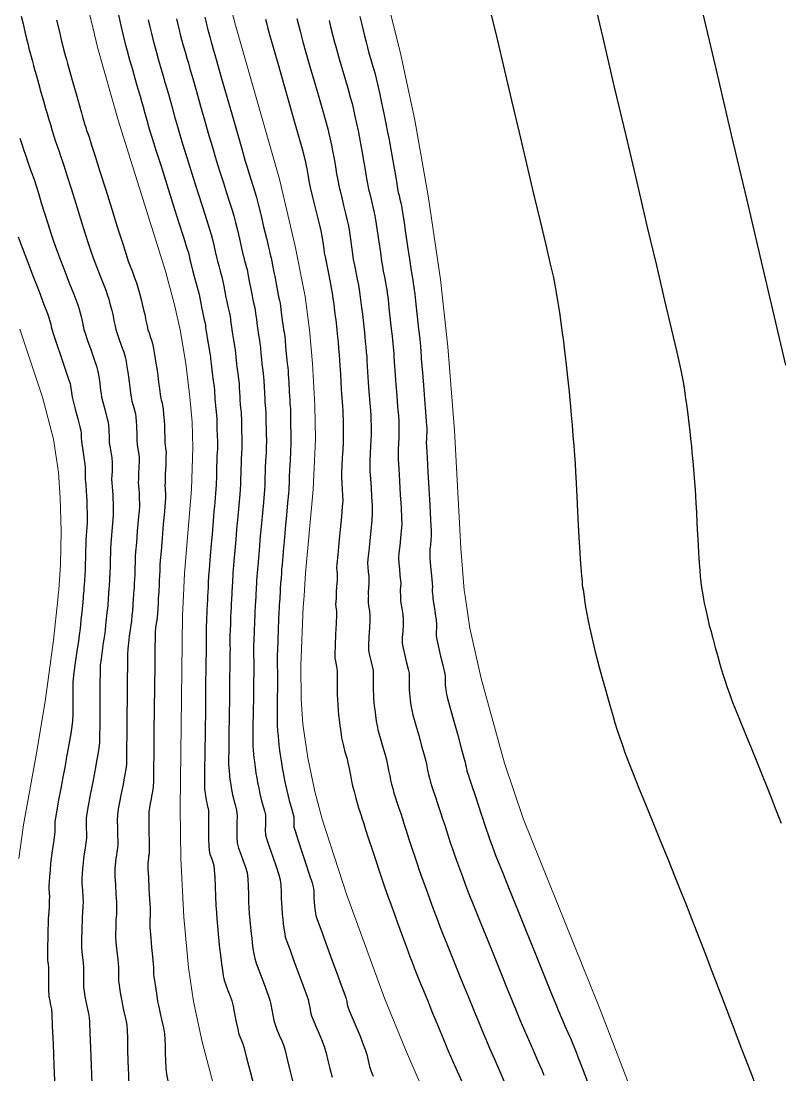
# Model space of a CAD drawing. Extents: x 27 to 849, y 0 to 853.
# Drawn here: x 374.5 to 431, y 499.6 to 578.1 of the extents above; entities that cross this region are included whole.
import ezdxf

# ---------------------------------------------------------------- set-up
doc = ezdxf.new("R2010")
doc.units = 0
doc.header["$LTSCALE"] = 2
doc.layers.add('Curva 1 m', color=5, linetype='Continuous')
doc.layers.add('Curva Mestra', color=1, linetype='Continuous')

msp = doc.modelspace()

# ---------------------------------------------------------------- linework, layer by layer
at = {"extrusion": (-0.049704, 0.050571, 0.997483), "elevation": -45.882}
msp.add_lwpolyline([(-371.684, 250.552), (-374.359, -58.63), (-849.748, -54.517), (-847.073, 254.665)], close=True, dxfattribs=at)
at = {"layer": 'Curva 1 m', "linetype": 'Continuous', "lineweight": -3}
for points, elevation in [([(416.92, 580.502), (417.788, 576.826), (418.656, 573.151), (419.507, 569.547), (420.324, 566.086), (421.09, 562.838), (421.788, 559.874), (422.402, 557.267), (422.915, 555.086), (423.308, 553.404), (423.567, 552.29), (423.673, 551.817), (423.76, 551.324), (423.851, 550.742), (423.941, 550.123), (424.025, 549.517), (424.098, 548.977), (424.153, 548.555), (424.211, 548.084), (424.274, 547.537), (424.337, 546.964), (424.395, 546.417), (424.442, 545.945), (424.48, 545.522), (424.527, 544.983), (424.576, 544.379), (424.625, 543.76), (424.669, 543.178), (424.704, 542.682), (424.733, 542.178), (424.771, 541.473), (424.812, 540.657), (424.854, 539.822), (424.892, 539.059), (424.923, 538.46), (424.942, 538.115), (424.975, 537.681), (425.018, 537.15), (425.057, 536.691), (425.076, 536.477), (425.094, 536.357), (425.113, 536.238), (425.136, 536.07), (425.186, 535.722), (425.246, 535.322), (425.301, 534.995), (425.357, 534.716), (425.443, 534.315), (425.544, 533.86), (425.647, 533.414), (425.735, 533.045), (425.835, 532.661), (425.989, 532.087), (426.172, 531.416), (426.359, 530.74), (426.525, 530.151), (426.645, 529.741), (426.767, 529.35), (426.914, 528.898), (427.072, 528.427), (427.227, 527.977), (427.366, 527.592), (427.498, 527.255), (427.737, 526.661), (428.059, 525.868), (428.439, 524.936), (428.853, 523.922), (429.275, 522.885), (429.681, 521.885), (430.047, 520.979), (430.346, 520.226), (430.653, 519.439), (431.084, 518.321)], 67), ([(424.921, 580.017), (426.164, 574.746), (427.373, 569.618), (428.525, 564.73), (429.598, 560.175), (430.57, 556.049), (431.418, 552.448)], 68), ([(374.463, 578.45), (374.599, 577.869), (374.737, 577.283), (374.859, 576.768), (374.949, 576.401), (375.042, 576.039), (375.153, 575.619), (375.271, 575.181), (375.385, 574.762), (375.484, 574.401), (375.591, 574.015), (375.748, 573.451), (375.931, 572.796), (376.116, 572.142), (376.276, 571.576), (376.387, 571.19), (376.498, 570.815), (376.632, 570.371), (376.771, 569.913), (376.898, 569.501), (376.997, 569.19), (377.116, 568.843), (377.258, 568.441), (377.401, 568.04), (377.521, 567.693), (377.638, 567.324), (377.867, 566.592), (378.173, 565.61), (378.522, 564.494), (378.878, 563.355), (379.207, 562.308), (379.476, 561.466), (379.648, 560.943), (379.835, 560.43), (380.072, 559.808), (380.327, 559.152), (380.567, 558.535), (380.76, 558.032), (380.874, 557.717), (380.981, 557.358), (381.097, 556.931), (381.203, 556.522), (381.279, 556.217), (381.336, 555.957), (381.397, 555.653), (381.459, 555.35), (381.521, 555.092), (381.614, 554.806), (381.767, 554.364), (381.943, 553.864), (382.101, 553.4), (382.202, 553.067), (382.274, 552.723), (382.342, 552.319), (382.403, 551.914), (382.453, 551.567), (382.499, 551.212), (382.547, 550.794), (382.596, 550.388), (382.645, 550.067), (382.716, 549.77), (382.812, 549.425), (382.906, 549.088), (382.968, 548.815), (383.002, 548.557), (383.028, 548.254), (383.049, 547.95), (383.064, 547.69), (383.074, 547.426), (383.081, 547.116), (383.088, 546.812), (383.102, 546.565), (383.133, 546.333), (383.179, 546.065), (383.223, 545.796), (383.249, 545.565), (383.247, 545.286), (383.231, 544.847), (383.21, 544.359), (383.191, 543.936), (383.185, 543.69), (383.199, 543.451), (383.222, 543.179), (383.24, 542.94), (383.249, 542.737), (383.26, 542.465), (383.267, 542.18), (383.266, 541.94), (383.242, 541.588), (383.185, 540.909), (383.113, 540.065), (383.04, 539.221), (382.982, 538.542), (382.955, 538.19), (382.947, 537.959), (382.942, 537.69), (382.939, 537.421), (382.933, 537.19), (382.919, 536.859), (382.901, 536.483), (382.886, 536.195), (382.868, 535.916), (382.848, 535.603), (382.837, 535.445), (382.829, 535.369), (382.821, 535.293), (382.809, 535.059), (382.79, 534.643), (382.779, 534.413), (382.772, 534.349), (382.765, 534.285), (382.75, 534.135), (382.714, 533.792), (382.672, 533.391), (382.635, 533.065), (382.587, 532.72), (382.515, 532.244), (382.445, 531.74), (382.399, 531.315), (382.388, 530.909), (382.376, 530.084), (382.365, 528.96), (382.353, 527.658), (382.342, 526.298), (382.33, 525.001), (382.319, 523.887), (382.307, 523.076), (382.295, 522.69), (382.252, 522.342), (382.186, 521.939), (382.113, 521.536), (382.05, 521.19), (381.986, 520.86), (381.889, 520.397), (381.784, 519.874), (381.693, 519.364), (381.637, 518.94), (381.621, 518.503), (381.628, 517.968), (381.645, 517.426), (381.659, 516.97), (381.66, 516.69), (381.635, 516.458), (381.595, 516.189), (381.553, 515.921), (381.521, 515.69), (381.496, 515.459), (381.468, 515.19), (381.446, 514.921), (381.434, 514.69), (381.447, 514.34), (381.481, 513.727), (381.523, 513.027), (381.558, 512.415), (381.572, 512.065), (381.566, 511.834), (381.551, 511.565), (381.533, 511.296), (381.521, 511.065), (381.512, 510.804), (381.501, 510.465), (381.494, 510.113), (381.497, 509.815), (381.522, 509.479), (381.571, 508.956), (381.629, 508.376), (381.679, 507.869), (381.705, 507.565), (381.711, 507.334), (381.71, 507.065), (381.71, 506.796), (381.719, 506.565), (381.754, 506.272), (381.814, 505.854), (381.885, 505.41), (381.948, 505.039), (382.01, 504.742), (382.096, 504.367), (382.189, 503.96), (382.272, 503.566), (382.329, 503.23), (382.35, 502.887), (382.37, 502.276), (382.391, 501.471), (382.415, 500.551), (382.447, 499.59), (382.488, 498.665)], 53), ([(377.101, 578.157), (377.306, 577.285), (377.472, 576.583), (377.559, 576.221), (377.619, 575.99), (377.69, 575.721), (377.763, 575.452), (377.826, 575.221), (377.912, 574.914), (378.083, 574.303), (378.306, 573.509), (378.546, 572.653), (378.77, 571.859), (378.943, 571.247), (379.03, 570.94), (379.102, 570.699), (379.188, 570.415), (379.271, 570.143), (379.335, 569.94), (379.418, 569.701), (379.514, 569.43), (379.597, 569.192), (379.707, 568.844), (379.965, 568.025), (380.329, 566.866), (380.758, 565.499), (381.211, 564.057), (381.646, 562.673), (382.022, 561.479), (382.299, 560.608), (382.434, 560.192), (382.573, 559.818), (382.744, 559.386), (382.912, 558.954), (383.047, 558.578), (383.148, 558.241), (383.27, 557.8), (383.395, 557.328), (383.506, 556.897), (383.586, 556.578), (383.666, 556.215), (383.755, 555.782), (383.84, 555.372), (383.909, 555.078), (383.984, 554.843), (384.081, 554.573), (384.177, 554.302), (384.249, 554.066), (384.303, 553.803), (384.374, 553.396), (384.453, 552.92), (384.526, 552.451), (384.585, 552.066), (384.638, 551.67), (384.699, 551.181), (384.759, 550.69), (384.809, 550.288), (384.84, 550.066), (384.89, 549.866), (384.954, 549.64), (385.002, 549.44), (385.031, 549.19), (385.068, 548.776), (385.104, 548.319), (385.13, 547.94), (385.146, 547.556), (385.159, 547.09), (385.171, 546.675), (385.18, 546.44), (385.203, 546.281), (385.234, 546.099), (385.254, 545.94), (385.247, 545.638), (385.226, 545.031), (385.2, 544.325), (385.177, 543.725), (385.169, 543.44), (385.181, 543.252), (385.196, 543.065), (385.203, 542.92), (385.209, 542.731), (385.209, 542.565), (385.186, 542.253), (385.127, 541.539), (385.046, 540.583), (384.959, 539.547), (384.879, 538.591), (384.819, 537.877), (384.794, 537.565), (384.789, 537.406), (384.786, 537.224), (384.783, 537.065), (384.772, 536.816), (384.752, 536.389), (384.731, 535.969), (384.72, 535.738), (384.705, 535.515), (384.695, 535.363), (384.687, 535.287), (384.678, 535.102), (384.659, 534.7), (384.64, 534.298), (384.631, 534.114), (384.624, 534.05), (384.612, 533.927), (384.585, 533.67), (384.559, 533.44), (384.524, 533.193), (384.475, 532.86), (384.441, 532.565), (384.434, 532.191), (384.422, 531.298), (384.407, 530.016), (384.39, 528.474), (384.372, 526.803), (384.354, 525.132), (384.337, 523.593), (384.322, 522.316), (384.311, 521.429), (384.303, 521.065), (384.271, 520.825), (384.224, 520.553), (384.18, 520.315), (384.137, 520.097), (384.074, 519.791), (384.012, 519.465), (383.974, 519.19), (383.968, 518.872), (383.972, 518.308), (383.983, 517.627), (383.995, 516.96), (384.004, 516.438), (384.005, 516.19), (383.986, 516.03), (383.958, 515.849), (383.935, 515.69), (383.918, 515.531), (383.901, 515.349), (383.892, 515.19), (383.905, 514.894), (383.939, 514.253), (383.983, 513.44), (384.028, 512.627), (384.062, 511.986), (384.076, 511.69), (384.07, 511.531), (384.059, 511.349), (384.05, 511.19), (384.044, 511.006), (384.037, 510.771), (384.038, 510.565), (384.06, 510.294), (384.111, 509.743), (384.177, 509.052), (384.242, 508.365), (384.294, 507.822), (384.316, 507.565), (384.319, 507.406), (384.318, 507.224), (384.323, 507.065), (384.35, 506.854), (384.407, 506.447), (384.482, 505.941), (384.56, 505.436), (384.628, 505.03), (384.71, 504.634), (384.825, 504.135), (384.95, 503.592), (385.061, 503.067), (385.136, 502.618), (385.167, 502.225), (385.183, 501.727), (385.192, 501.17), (385.205, 500.601), (385.23, 500.068), (385.277, 499.618), (385.385, 499.115)], 54), ([(381.704, 578.546), (381.889, 577.751), (382.067, 576.999), (382.219, 576.388), (382.359, 575.862), (382.542, 575.2), (382.748, 574.467), (382.959, 573.727), (383.154, 573.044), (383.315, 572.483), (383.423, 572.107), (383.54, 571.692), (383.676, 571.211), (383.818, 570.708), (383.957, 570.228), (384.078, 569.815), (384.221, 569.355), (384.502, 568.464), (384.879, 567.27), (385.312, 565.898), (385.762, 564.476), (386.188, 563.13), (386.548, 561.987), (386.804, 561.173), (386.915, 560.815), (386.973, 560.585), (387.035, 560.316), (387.097, 560.046), (387.152, 559.815), (387.229, 559.524), (387.357, 559.053), (387.501, 558.528), (387.624, 558.074), (387.691, 557.815), (387.74, 557.577), (387.791, 557.304), (387.836, 557.065), (387.901, 556.765), (388.004, 556.29), (388.105, 555.827), (388.159, 555.565), (388.183, 555.406), (388.205, 555.224), (388.227, 555.065), (388.268, 554.819), (388.348, 554.342), (388.443, 553.788), (388.523, 553.311), (388.562, 553.065), (388.578, 552.906), (388.593, 552.724), (388.607, 552.565), (388.638, 552.322), (388.699, 551.851), (388.77, 551.302), (388.832, 550.824), (388.863, 550.565), (388.876, 550.366), (388.887, 550.139), (388.898, 549.94), (388.922, 549.654), (388.964, 549.177), (389.005, 548.707), (389.026, 548.44), (389.03, 548.281), (389.032, 548.099), (389.033, 547.94), (389.043, 547.677), (389.06, 547.215), (389.077, 546.74), (389.084, 546.44), (389.077, 546.201), (389.062, 545.929), (389.05, 545.69), (389.04, 545.385), (389.023, 544.82), (389.002, 544.156), (388.981, 543.559), (388.965, 543.19), (388.943, 542.901), (388.912, 542.565), (388.879, 542.229), (388.852, 541.94), (388.82, 541.563), (388.758, 540.819), (388.678, 539.86), (388.593, 538.841), (388.516, 537.912), (388.46, 537.228), (388.436, 536.94), (388.424, 536.771), (388.413, 536.603), (388.401, 536.361), (388.38, 535.914), (388.359, 535.48), (388.35, 535.276), (388.344, 535.195), (388.339, 535.113), (388.331, 534.954), (388.314, 534.606), (388.295, 534.219), (388.283, 533.94), (388.27, 533.639), (388.256, 533.299), (388.248, 533.065), (388.248, 532.906), (388.251, 532.724), (388.252, 532.565), (388.248, 532.213), (388.237, 531.327), (388.221, 530.041), (388.202, 528.488), (388.182, 526.802), (388.161, 525.118), (388.142, 523.568), (388.127, 522.287), (388.117, 521.408), (388.114, 521.065), (388.124, 520.877), (388.14, 520.69), (388.158, 520.545), (388.184, 520.356), (388.21, 520.19), (388.241, 520.025), (388.281, 519.837), (388.315, 519.687), (388.352, 519.556), (388.396, 519.406), (388.425, 519.274), (388.429, 519.034), (388.429, 518.514), (388.428, 517.847), (388.429, 517.163), (388.438, 516.595), (388.456, 516.274), (388.526, 516.014), (388.635, 515.716), (388.745, 515.418), (388.819, 515.158), (388.848, 514.848), (388.878, 514.293), (388.91, 513.594), (388.942, 512.853), (388.973, 512.174), (389.003, 511.658), (389.039, 511.196), (389.086, 510.645), (389.139, 510.062), (389.192, 509.5), (389.241, 509.014), (389.281, 508.658), (389.328, 508.278), (389.386, 507.829), (389.451, 507.366), (389.519, 506.945), (389.586, 506.623), (389.703, 506.261), (389.863, 505.846), (390.027, 505.431), (390.151, 505.07), (390.243, 504.678), (390.362, 504.102), (390.486, 503.48), (390.592, 502.952), (390.659, 502.659), (390.756, 502.406), (390.881, 502.121), (390.982, 501.868), (391.07, 501.543), (391.26, 500.817), (391.52, 499.817), (391.816, 498.675)], 56), ([(383.926, 578.176), (384.047, 577.651), (384.163, 577.16), (384.268, 576.734), (384.387, 576.29), (384.536, 575.752), (384.703, 575.163), (384.873, 574.566), (385.034, 574.005), (385.171, 573.523), (385.301, 573.064), (385.474, 572.453), (385.674, 571.743), (385.89, 570.985), (386.106, 570.231), (386.308, 569.532), (386.483, 568.94), (386.674, 568.322), (386.949, 567.446), (387.278, 566.409), (387.629, 565.307), (387.97, 564.237), (388.268, 563.296), (388.492, 562.582), (388.61, 562.19), (388.706, 561.818), (388.811, 561.374), (388.916, 560.915), (389.01, 560.501), (389.085, 560.19), (389.178, 559.842), (389.291, 559.438), (389.402, 559.035), (389.489, 558.69), (389.565, 558.331), (389.646, 557.904), (389.721, 557.495), (389.78, 557.19), (389.837, 556.925), (389.907, 556.614), (389.973, 556.31), (390.022, 556.065), (390.057, 555.834), (390.091, 555.565), (390.125, 555.296), (390.156, 555.065), (390.208, 554.756), (390.285, 554.315), (390.36, 553.874), (390.408, 553.565), (390.433, 553.334), (390.455, 553.065), (390.477, 552.796), (390.498, 552.565), (390.536, 552.265), (390.593, 551.84), (390.651, 551.402), (390.69, 551.065), (390.711, 550.772), (390.729, 550.428), (390.745, 550.09), (390.761, 549.815), (390.783, 549.55), (390.812, 549.24), (390.839, 548.936), (390.857, 548.69), (390.864, 548.459), (390.867, 548.19), (390.868, 547.921), (390.872, 547.69), (390.881, 547.444), (390.894, 547.14), (390.905, 546.83), (390.91, 546.565), (390.901, 546.26), (390.881, 545.852), (390.859, 545.426), (390.842, 545.065), (390.832, 544.764), (390.822, 544.376), (390.81, 543.95), (390.795, 543.538), (390.778, 543.19), (390.748, 542.802), (390.702, 542.286), (390.647, 541.714), (390.594, 541.158), (390.551, 540.69), (390.509, 540.193), (390.447, 539.461), (390.378, 538.632), (390.313, 537.844), (390.263, 537.234), (390.239, 536.94), (390.224, 536.725), (390.207, 536.481), (390.194, 536.266), (390.178, 535.947), (390.158, 535.527), (390.146, 535.271), (390.135, 535.108), (390.124, 534.945), (390.113, 534.731), (390.096, 534.378), (390.082, 534.065), (390.067, 533.73), (390.045, 533.202), (390.024, 532.668), (390.013, 532.315), (390.012, 532.084), (390.015, 531.815), (390.019, 531.546), (390.02, 531.315), (390.016, 530.956), (390.006, 530.142), (389.992, 529.005), (389.975, 527.674), (389.957, 526.281), (389.941, 524.956), (389.927, 523.828), (389.919, 523.03), (389.917, 522.69), (389.928, 522.451), (389.948, 522.178), (389.97, 521.94), (389.994, 521.737), (390.03, 521.465), (390.071, 521.18), (390.109, 520.94), (390.154, 520.702), (390.212, 520.421), (390.27, 520.148), (390.319, 519.935), (390.393, 519.672), (390.481, 519.373), (390.54, 519.108), (390.545, 518.845), (390.534, 518.388), (390.522, 517.839), (390.527, 517.296), (390.563, 516.858), (390.664, 516.46), (390.827, 515.996), (391.011, 515.507), (391.178, 515.036), (391.288, 514.626), (391.341, 514.177), (391.373, 513.612), (391.391, 513.009), (391.405, 512.446), (391.426, 512.001), (391.459, 511.576), (391.504, 511.067), (391.552, 510.546), (391.598, 510.084), (391.634, 509.751), (391.677, 509.396), (391.73, 508.984), (391.792, 508.573), (391.863, 508.225), (391.973, 507.89), (392.171, 507.349), (392.415, 506.701), (392.662, 506.047), (392.869, 505.486), (392.993, 505.12), (393.071, 504.792), (393.147, 504.404), (393.221, 503.999), (393.296, 503.62), (393.374, 503.311), (393.51, 502.942), (393.692, 502.52), (393.877, 502.098), (394.02, 501.73), (394.119, 501.373), (394.281, 500.737), (394.485, 499.919), (394.711, 499.017)], 57), ([(386.042, 578.253), (386.139, 577.83), (386.233, 577.427), (386.318, 577.081), (386.416, 576.717), (386.54, 576.271), (386.676, 575.793), (386.808, 575.332), (386.92, 574.94), (387.036, 574.53), (387.245, 573.794), (387.518, 572.832), (387.829, 571.74), (388.149, 570.619), (388.451, 569.567), (388.706, 568.682), (388.888, 568.065), (389.069, 567.478), (389.289, 566.785), (389.529, 566.038), (389.77, 565.289), (389.993, 564.593), (390.178, 564), (390.306, 563.565), (390.43, 563.086), (390.572, 562.495), (390.718, 561.868), (390.852, 561.286), (390.957, 560.825), (391.018, 560.565), (391.08, 560.334), (391.155, 560.065), (391.228, 559.797), (391.287, 559.565), (391.353, 559.247), (391.456, 558.715), (391.57, 558.116), (391.668, 557.6), (391.723, 557.315), (391.775, 557.076), (391.836, 556.804), (391.885, 556.565), (391.925, 556.283), (391.984, 555.84), (392.043, 555.384), (392.086, 555.065), (392.125, 554.834), (392.173, 554.565), (392.219, 554.297), (392.254, 554.065), (392.286, 553.755), (392.324, 553.315), (392.361, 552.874), (392.389, 552.565), (392.418, 552.334), (392.454, 552.065), (392.49, 551.796), (392.517, 551.565), (392.536, 551.286), (392.561, 550.847), (392.587, 550.359), (392.609, 549.936), (392.623, 549.69), (392.644, 549.451), (392.669, 549.179), (392.687, 548.94), (392.694, 548.649), (392.701, 548.19), (392.706, 547.73), (392.71, 547.44), (392.719, 547.201), (392.73, 546.929), (392.735, 546.69), (392.725, 546.411), (392.703, 545.907), (392.675, 545.318), (392.649, 544.783), (392.634, 544.44), (392.624, 544.151), (392.615, 543.815), (392.605, 543.479), (392.591, 543.19), (392.563, 542.843), (392.506, 542.218), (392.435, 541.44), (392.36, 540.634), (392.294, 539.926), (392.25, 539.44), (392.208, 538.95), (392.158, 538.35), (392.108, 537.744), (392.066, 537.239), (392.042, 536.94), (392.025, 536.693), (392.004, 536.4), (391.986, 536.123), (391.974, 535.929), (391.963, 535.707), (391.951, 535.456), (391.942, 535.266), (391.932, 535.11), (391.919, 534.932), (391.909, 534.777), (391.9, 534.601), (391.89, 534.383), (391.881, 534.19), (391.868, 533.895), (391.843, 533.313), (391.815, 532.616), (391.79, 531.976), (391.777, 531.565), (391.777, 531.218), (391.781, 530.815), (391.787, 530.412), (391.789, 530.065), (391.784, 529.636), (391.773, 528.803), (391.758, 527.729), (391.743, 526.578), (391.729, 525.516), (391.721, 524.707), (391.72, 524.315), (391.731, 524.055), (391.751, 523.752), (391.775, 523.449), (391.799, 523.19), (391.835, 522.885), (391.89, 522.477), (391.951, 522.05), (392.008, 521.69), (392.076, 521.333), (392.162, 520.912), (392.25, 520.502), (392.323, 520.182), (392.402, 519.895), (392.501, 519.564), (392.594, 519.231), (392.655, 518.943), (392.667, 518.622), (392.656, 518.213), (392.647, 517.794), (392.67, 517.443), (392.767, 517.091), (392.961, 516.503), (393.206, 515.793), (393.452, 515.078), (393.652, 514.473), (393.757, 514.094), (393.803, 513.685), (393.824, 513.199), (393.834, 512.722), (393.849, 512.344), (393.878, 511.979), (393.917, 511.546), (393.957, 511.137), (393.988, 510.844), (394.016, 510.608), (394.052, 510.333), (394.093, 510.059), (394.141, 509.827), (394.251, 509.502), (394.49, 508.843), (394.807, 507.982), (395.151, 507.051), (395.471, 506.184), (395.716, 505.513), (395.835, 505.169), (395.899, 504.892), (395.96, 504.566), (396.021, 504.24), (396.089, 503.964), (396.206, 503.659), (396.409, 503.18), (396.651, 502.616), (396.883, 502.056), (397.058, 501.592), (397.177, 501.182), (397.314, 500.638), (397.464, 500.019), (397.621, 499.382)], 58), ([(388.142, 578.388), (388.214, 578.082), (388.294, 577.733), (388.368, 577.427), (388.431, 577.192), (388.513, 576.903), (388.597, 576.608), (388.669, 576.357), (388.774, 575.987), (389.012, 575.154), (389.345, 573.987), (389.737, 572.615), (390.151, 571.166), (390.55, 569.771), (390.898, 568.557), (391.158, 567.653), (391.293, 567.19), (391.42, 566.783), (391.572, 566.312), (391.732, 565.82), (391.881, 565.349), (392.002, 564.94), (392.128, 564.443), (392.314, 563.663), (392.526, 562.763), (392.727, 561.902), (392.88, 561.241), (392.951, 560.94), (392.994, 560.781), (393.044, 560.6), (393.085, 560.44), (393.138, 560.178), (393.245, 559.625), (393.38, 558.927), (393.514, 558.232), (393.619, 557.688), (393.667, 557.44), (393.708, 557.253), (393.747, 557.065), (393.78, 556.831), (393.844, 556.356), (393.918, 555.798), (393.982, 555.315), (394.016, 555.065), (394.043, 554.906), (394.075, 554.724), (394.1, 554.565), (394.124, 554.318), (394.167, 553.842), (394.215, 553.288), (394.257, 552.811), (394.28, 552.565), (394.3, 552.406), (394.325, 552.224), (394.344, 552.065), (394.363, 551.763), (394.397, 551.156), (394.436, 550.45), (394.47, 549.85), (394.486, 549.565), (394.503, 549.377), (394.518, 549.19), (394.523, 548.953), (394.53, 548.471), (394.538, 547.908), (394.545, 547.427), (394.548, 547.19), (394.556, 547.002), (394.561, 546.815), (394.551, 546.57), (394.527, 546.03), (394.495, 545.34), (394.463, 544.644), (394.438, 544.088), (394.425, 543.815), (394.419, 543.616), (394.413, 543.389), (394.404, 543.19), (394.377, 542.878), (394.315, 542.184), (394.23, 541.257), (394.137, 540.245), (394.05, 539.298), (393.983, 538.563), (393.949, 538.19), (393.925, 537.901), (393.896, 537.565), (393.868, 537.229), (393.846, 536.94), (393.821, 536.601), (393.792, 536.174), (393.767, 535.793), (393.754, 535.592), (393.746, 535.426), (393.738, 535.26), (393.725, 535.067), (393.706, 534.788), (393.694, 534.608), (393.687, 534.462), (393.68, 534.315), (393.669, 534.069), (393.645, 533.495), (393.613, 532.739), (393.581, 531.944), (393.555, 531.254), (393.542, 530.815), (393.54, 530.454), (393.544, 530.034), (393.55, 529.596), (393.555, 529.176), (393.557, 528.815), (393.552, 528.35), (393.541, 527.688), (393.53, 526.971), (393.522, 526.341), (393.523, 525.94), (393.538, 525.593), (393.564, 525.189), (393.596, 524.786), (393.629, 524.44), (393.665, 524.13), (393.718, 523.716), (393.782, 523.258), (393.847, 522.813), (393.908, 522.44), (393.977, 522.07), (394.065, 521.631), (394.161, 521.176), (394.252, 520.758), (394.327, 520.429), (394.437, 520.012), (394.578, 519.511), (394.704, 519.056), (394.769, 518.777), (394.776, 518.539), (394.767, 518.265), (394.777, 518.027), (394.865, 517.73), (395.071, 517.097), (395.347, 516.26), (395.648, 515.354), (395.926, 514.513), (396.134, 513.871), (396.226, 513.562), (396.254, 513.279), (396.263, 512.953), (396.272, 512.687), (396.293, 512.434), (396.32, 512.148), (396.342, 511.937), (396.361, 511.774), (396.387, 511.589), (396.418, 511.429), (396.523, 511.13), (396.779, 510.425), (397.136, 509.447), (397.543, 508.333), (397.951, 507.218), (398.31, 506.237), (398.568, 505.526), (398.677, 505.219), (398.719, 505.027), (398.76, 504.807), (398.804, 504.616), (398.906, 504.357), (399.128, 503.822), (399.414, 503.138), (399.708, 502.43), (399.954, 501.826), (400.096, 501.453), (400.204, 501.074), (400.313, 500.626), (400.422, 500.18), (400.533, 499.801), (400.676, 499.454)], 59), ([(392.663, 578.232), (392.731, 577.953), (392.808, 577.635), (392.878, 577.357), (392.982, 576.99), (393.226, 576.137), (393.571, 574.936), (393.976, 573.525), (394.401, 572.045), (394.806, 570.632), (395.151, 569.427), (395.396, 568.566), (395.502, 568.19), (395.555, 567.96), (395.613, 567.691), (395.669, 567.422), (395.715, 567.19), (395.759, 566.943), (395.811, 566.639), (395.864, 566.329), (395.914, 566.065), (396.001, 565.688), (396.173, 564.969), (396.387, 564.077), (396.602, 563.183), (396.775, 562.455), (396.863, 562.065), (396.91, 561.777), (396.957, 561.44), (397.003, 561.104), (397.046, 560.815), (397.103, 560.514), (397.203, 560.008), (397.325, 559.389), (397.451, 558.755), (397.558, 558.198), (397.627, 557.815), (397.686, 557.429), (397.75, 556.958), (397.813, 556.481), (397.864, 556.074), (397.896, 555.815), (397.924, 555.584), (397.954, 555.315), (397.983, 555.046), (398.007, 554.815), (398.032, 554.556), (398.071, 554.149), (398.114, 553.673), (398.156, 553.202), (398.187, 552.815), (398.214, 552.382), (398.247, 551.8), (398.28, 551.185), (398.309, 550.652), (398.329, 550.315), (398.352, 550.026), (398.382, 549.69), (398.41, 549.354), (398.429, 549.065), (398.439, 548.78), (398.449, 548.37), (398.457, 547.903), (398.461, 547.445), (398.459, 547.065), (398.447, 546.69), (398.421, 546.154), (398.388, 545.54), (398.357, 544.932), (398.333, 544.412), (398.324, 544.065), (398.34, 543.66), (398.374, 543.19), (398.405, 542.719), (398.416, 542.315), (398.388, 541.9), (398.322, 541.149), (398.233, 540.204), (398.137, 539.206), (398.05, 538.298), (397.986, 537.62), (397.961, 537.315), (397.974, 537.115), (397.998, 536.887), (398.012, 536.687), (397.998, 536.407), (397.967, 535.953), (397.935, 535.529), (397.921, 535.339), (397.935, 535.248), (397.922, 535.104), (397.9, 534.82), (397.891, 534.596), (397.91, 534.444), (397.942, 534.271), (397.963, 534.12), (397.954, 533.83), (397.926, 533.2), (397.889, 532.397), (397.854, 531.588), (397.829, 530.94), (397.824, 530.62), (397.871, 530.381), (397.942, 530.111), (397.991, 529.872), (398, 529.625), (398.002, 529.196), (398.001, 528.691), (398.001, 528.214), (398.006, 527.872), (398.024, 527.525), (398.05, 527.121), (398.08, 526.718), (398.112, 526.372), (398.151, 526.044), (398.208, 525.595), (398.275, 525.109), (398.339, 524.673), (398.391, 524.372), (398.464, 524.078), (398.561, 523.739), (398.661, 523.4), (398.74, 523.107), (398.805, 522.81), (398.893, 522.38), (398.99, 521.897), (399.083, 521.443), (399.159, 521.096), (399.264, 520.682), (399.395, 520.187), (399.519, 519.733), (399.601, 519.444), (399.686, 519.181), (399.789, 518.882), (399.878, 518.62), (399.959, 518.366), (400.125, 517.846), (400.35, 517.143), (400.608, 516.34), (400.874, 515.519), (401.122, 514.763), (401.327, 514.155), (401.529, 513.58), (401.81, 512.793), (402.144, 511.871), (402.5, 510.891), (402.85, 509.931), (403.167, 509.069), (403.422, 508.381), (403.586, 507.946), (403.75, 507.526), (403.943, 507.045), (404.151, 506.533), (404.36, 506.021), (404.557, 505.541), (404.728, 505.124), (404.905, 504.687), (405.12, 504.156), (405.356, 503.575), (405.595, 502.986), (405.822, 502.434), (406.02, 501.961), (406.213, 501.512), (406.533, 500.78), (406.942, 499.844), (407.406, 498.787)], 61), ([(395.008, 578.286), (395.122, 577.815), (395.236, 577.344), (395.338, 576.94), (395.453, 576.533), (395.679, 575.744), (395.98, 574.7), (396.319, 573.527), (396.658, 572.35), (396.96, 571.297), (397.188, 570.493), (397.306, 570.065), (397.391, 569.705), (397.483, 569.287), (397.575, 568.848), (397.661, 568.427), (397.732, 568.065), (397.802, 567.683), (397.882, 567.214), (397.967, 566.71), (398.051, 566.226), (398.13, 565.815), (398.217, 565.432), (398.341, 564.919), (398.484, 564.339), (398.628, 563.754), (398.754, 563.225), (398.842, 562.815), (398.919, 562.359), (398.996, 561.823), (399.072, 561.265), (399.143, 560.743), (399.209, 560.315), (399.287, 559.888), (399.388, 559.377), (399.493, 558.855), (399.584, 558.394), (399.645, 558.065), (399.697, 557.719), (399.752, 557.316), (399.803, 556.912), (399.846, 556.565), (399.884, 556.242), (399.934, 555.803), (399.987, 555.326), (400.034, 554.888), (400.068, 554.565), (400.102, 554.218), (400.14, 553.815), (400.175, 553.412), (400.203, 553.065), (400.222, 552.764), (400.243, 552.376), (400.266, 551.95), (400.288, 551.538), (400.31, 551.19), (400.342, 550.777), (400.39, 550.209), (400.441, 549.599), (400.485, 549.055), (400.51, 548.69), (400.523, 548.343), (400.531, 547.94), (400.534, 547.537), (400.533, 547.19), (400.52, 546.86), (400.494, 546.398), (400.464, 545.876), (400.44, 545.366), (400.431, 544.94), (400.447, 544.537), (400.484, 543.973), (400.53, 543.314), (400.575, 542.628), (400.607, 541.981), (400.614, 541.44), (400.583, 540.862), (400.518, 540.128), (400.437, 539.341), (400.358, 538.604), (400.297, 538.019), (400.273, 537.69), (400.288, 537.391), (400.323, 537.038), (400.359, 536.697), (400.376, 536.435), (400.366, 536.167), (400.342, 535.838), (400.318, 535.555), (400.307, 535.424), (400.321, 535.332), (400.335, 535.24), (400.326, 535.13), (400.308, 534.93), (400.302, 534.751), (400.338, 534.504), (400.403, 534.131), (400.446, 533.799), (400.437, 533.467), (400.405, 532.881), (400.367, 532.199), (400.341, 531.578), (400.342, 531.174), (400.403, 530.826), (400.506, 530.424), (400.609, 530.023), (400.675, 529.679), (400.694, 529.321), (400.694, 528.894), (400.686, 528.485), (400.687, 528.179), (400.7, 527.919), (400.719, 527.616), (400.742, 527.314), (400.766, 527.054), (400.801, 526.75), (400.852, 526.34), (400.913, 525.913), (400.976, 525.554), (401.07, 525.178), (401.228, 524.608), (401.409, 523.973), (401.571, 523.402), (401.673, 523.023), (401.751, 522.666), (401.837, 522.244), (401.918, 521.835), (401.987, 521.515), (402.059, 521.228), (402.146, 520.894), (402.237, 520.561), (402.319, 520.276), (402.426, 519.943), (402.578, 519.495), (402.738, 519.026), (402.871, 518.629), (402.981, 518.29), (403.15, 517.763), (403.355, 517.122), (403.573, 516.445), (403.782, 515.806), (403.958, 515.28), (404.123, 514.808), (404.345, 514.185), (404.604, 513.463), (404.883, 512.694), (405.163, 511.93), (405.426, 511.223), (405.652, 510.623), (405.876, 510.053), (406.173, 509.31), (406.515, 508.462), (406.875, 507.576), (407.225, 506.718), (407.538, 505.954), (407.784, 505.352), (407.936, 504.979), (408.11, 504.55), (408.312, 504.052), (408.524, 503.531), (408.727, 503.034), (408.906, 502.607), (409.076, 502.212), (409.362, 501.557), (409.724, 500.73), (410.126, 499.815), (410.527, 498.9)], 62), ([(397.404, 578.123), (397.543, 577.547), (397.677, 576.997), (397.798, 576.523), (397.919, 576.092), (398.105, 575.449), (398.33, 574.677), (398.569, 573.857), (398.796, 573.073), (398.985, 572.407), (399.11, 571.94), (399.215, 571.498), (399.329, 570.988), (399.445, 570.443), (399.558, 569.898), (399.662, 569.386), (399.75, 568.94), (399.841, 568.449), (399.949, 567.828), (400.065, 567.153), (400.177, 566.5), (400.274, 565.945), (400.346, 565.565), (400.428, 565.203), (400.531, 564.784), (400.641, 564.347), (400.742, 563.928), (400.821, 563.565), (400.892, 563.128), (400.994, 562.443), (401.109, 561.639), (401.221, 560.846), (401.314, 560.195), (401.371, 559.815), (401.44, 559.449), (401.526, 559.014), (401.608, 558.605), (401.662, 558.315), (401.697, 558.084), (401.733, 557.816), (401.768, 557.546), (401.796, 557.315), (401.831, 557.019), (401.891, 556.478), (401.965, 555.815), (402.038, 555.152), (402.097, 554.611), (402.129, 554.315), (402.152, 554.084), (402.177, 553.815), (402.2, 553.546), (402.219, 553.315), (402.235, 553.054), (402.253, 552.715), (402.272, 552.363), (402.29, 552.065), (402.319, 551.69), (402.375, 551.004), (402.444, 550.165), (402.512, 549.331), (402.566, 548.662), (402.591, 548.315), (402.599, 548.084), (402.605, 547.815), (402.607, 547.546), (402.606, 547.315), (402.593, 547.024), (402.57, 546.615), (402.548, 546.18), (402.538, 545.815), (402.555, 545.433), (402.595, 544.716), (402.651, 543.791), (402.71, 542.785), (402.764, 541.827), (402.801, 541.045), (402.812, 540.565), (402.784, 540.097), (402.728, 539.541), (402.662, 538.969), (402.608, 538.453), (402.585, 538.065), (402.6, 537.694), (402.638, 537.237), (402.684, 536.778), (402.723, 536.399), (402.739, 536.182), (402.728, 535.941), (402.705, 535.67), (402.694, 535.508), (402.715, 535.371), (402.735, 535.233), (402.724, 535.079), (402.713, 534.907), (402.745, 534.702), (402.815, 534.305), (402.887, 533.852), (402.929, 533.479), (402.922, 533.109), (402.887, 532.633), (402.856, 532.143), (402.86, 531.729), (402.925, 531.344), (403.045, 530.816), (403.183, 530.257), (403.3, 529.777), (403.36, 529.487), (403.372, 529.248), (403.372, 528.963), (403.367, 528.69), (403.367, 528.487), (403.38, 528.248), (403.399, 527.975), (403.42, 527.737), (403.443, 527.534), (403.478, 527.261), (403.518, 526.976), (403.56, 526.737), (403.652, 526.383), (403.841, 525.695), (404.079, 524.839), (404.318, 523.984), (404.51, 523.295), (404.606, 522.94), (404.658, 522.702), (404.715, 522.421), (404.769, 522.148), (404.815, 521.935), (404.881, 521.67), (404.962, 521.37), (405.036, 521.108), (405.129, 520.825), (405.3, 520.316), (405.508, 519.701), (405.71, 519.102), (405.865, 518.638), (405.996, 518.234), (406.146, 517.766), (406.303, 517.276), (406.455, 516.808), (406.59, 516.405), (406.722, 516.027), (406.903, 515.52), (407.112, 514.939), (407.331, 514.339), (407.54, 513.775), (407.719, 513.301), (407.914, 512.808), (408.259, 511.949), (408.709, 510.834), (409.221, 509.571), (409.75, 508.268), (410.251, 507.034), (410.68, 505.978), (410.993, 505.208), (411.145, 504.834), (411.293, 504.468), (411.466, 504.042), (411.64, 503.617), (411.791, 503.252), (411.961, 502.86), (412.252, 502.194), (412.605, 501.391), (412.957, 500.588), (413.248, 499.922), (413.416, 499.529)], 63), ([(399.691, 578.422), (399.857, 577.738), (400.016, 577.08), (400.154, 576.514), (400.258, 576.107), (400.374, 575.692), (400.515, 575.212), (400.664, 574.711), (400.803, 574.231), (400.914, 573.815), (401.016, 573.379), (401.157, 572.742), (401.32, 571.985), (401.488, 571.19), (401.643, 570.44), (401.767, 569.815), (401.874, 569.243), (402.007, 568.502), (402.15, 567.679), (402.292, 566.862), (402.417, 566.137), (402.512, 565.592), (402.562, 565.315), (402.616, 565.083), (402.683, 564.815), (402.749, 564.547), (402.8, 564.315), (402.855, 563.964), (402.962, 563.241), (403.1, 562.297), (403.247, 561.282), (403.383, 560.347), (403.485, 559.641), (403.534, 559.315), (403.582, 559.061), (403.64, 558.774), (403.679, 558.565), (403.703, 558.406), (403.727, 558.224), (403.747, 558.065), (403.784, 557.732), (403.866, 556.998), (403.969, 556.065), (404.073, 555.131), (404.154, 554.398), (404.19, 554.065), (404.205, 553.906), (404.222, 553.724), (404.235, 553.565), (404.246, 553.381), (404.258, 553.146), (404.271, 552.94), (404.296, 552.618), (404.354, 551.899), (404.431, 550.944), (404.515, 549.911), (404.591, 548.96), (404.648, 548.25), (404.672, 547.94), (404.677, 547.781), (404.679, 547.599), (404.679, 547.44), (404.669, 547.231), (404.653, 546.944), (404.645, 546.69), (404.661, 546.345), (404.704, 545.559), (404.763, 544.475), (404.831, 543.24), (404.898, 541.999), (404.957, 540.896), (404.997, 540.078), (405.011, 539.69), (404.991, 539.401), (404.952, 539.065), (404.915, 538.729), (404.897, 538.44), (404.918, 538.06), (404.969, 537.438), (405.03, 536.756), (405.081, 536.193), (405.103, 535.929), (405.09, 535.761), (405.08, 535.592), (405.109, 535.384), (405.136, 535.226), (405.13, 535.145), (405.125, 535.063), (405.154, 534.879), (405.223, 534.45), (405.306, 533.923), (405.378, 533.444), (405.413, 533.159), (405.405, 532.88), (405.381, 532.561), (405.378, 532.284), (405.434, 531.991), (405.557, 531.435), (405.713, 530.752), (405.869, 530.076), (405.991, 529.545), (406.044, 529.294), (406.051, 529.128), (406.049, 528.939), (406.048, 528.794), (406.059, 528.606), (406.074, 528.419), (406.091, 528.274), (406.116, 528.085), (406.144, 527.919), (406.228, 527.604), (406.427, 526.881), (406.694, 525.913), (406.985, 524.863), (407.253, 523.895), (407.452, 523.172), (407.538, 522.857), (407.574, 522.692), (407.611, 522.504), (407.643, 522.354), (407.676, 522.222), (407.716, 522.072), (407.754, 521.941), (407.84, 521.68), (408.033, 521.104), (408.282, 520.364), (408.536, 519.608), (408.745, 518.986), (408.859, 518.647), (408.942, 518.389), (409.038, 518.088), (409.135, 517.788), (409.221, 517.53), (409.33, 517.221), (409.482, 516.797), (409.645, 516.352), (409.786, 515.978), (409.95, 515.568), (410.313, 514.666), (410.826, 513.398), (411.437, 511.888), (412.097, 510.258), (412.754, 508.635), (413.359, 507.143), (413.861, 505.905), (414.209, 505.045), (414.354, 504.689), (414.456, 504.437), (414.573, 504.15), (414.677, 503.898), (414.787, 503.644), (414.976, 503.213), (415.191, 502.722), (415.38, 502.291), (415.489, 502.037), (415.591, 501.784), (415.705, 501.495), (415.804, 501.241), (415.931, 500.911), (416.25, 500.078), (416.728, 498.834)], 64), ([(409.435, 578.757), (409.917, 576.725), (410.444, 574.502), (411, 572.164), (411.564, 569.788), (412.119, 567.448), (412.646, 565.222), (413.128, 563.184), (413.545, 561.411), (413.879, 559.979), (414.112, 558.964), (414.226, 558.441), (414.333, 557.835), (414.447, 557.125), (414.561, 556.36), (414.671, 555.586), (414.771, 554.85), (414.858, 554.201), (414.925, 553.685), (414.994, 553.122), (415.07, 552.474), (415.148, 551.784), (415.223, 551.093), (415.291, 550.444), (415.346, 549.88), (415.394, 549.363), (415.45, 548.715), (415.511, 547.981), (415.573, 547.208), (415.633, 546.444), (415.685, 545.733), (415.728, 545.124), (415.765, 544.499), (415.812, 543.638), (415.864, 542.627), (415.917, 541.557), (415.969, 540.517), (416.015, 539.596), (416.052, 538.882), (416.076, 538.465), (416.111, 537.981), (416.16, 537.376), (416.21, 536.774), (416.251, 536.3), (416.272, 536.077), (416.297, 535.902), (416.324, 535.728), (416.35, 535.55), (416.401, 535.189), (416.467, 534.735), (416.537, 534.28), (416.598, 533.917), (416.681, 533.509), (416.806, 532.925), (416.954, 532.261), (417.103, 531.612), (417.232, 531.073), (417.351, 530.613), (417.532, 529.936), (417.752, 529.127), (417.987, 528.269), (418.216, 527.448), (418.414, 526.75), (418.558, 526.257), (418.704, 525.79), (418.877, 525.254), (419.065, 524.684), (419.258, 524.116), (419.443, 523.584), (419.609, 523.124), (419.778, 522.691), (420.082, 521.933), (420.494, 520.919), (420.983, 519.717), (421.522, 518.395), (422.081, 517.022), (422.633, 515.666), (423.148, 514.395), (423.598, 513.279), (423.954, 512.385), (424.285, 511.537), (424.757, 510.314), (425.34, 508.799), (426, 507.077), (426.707, 505.23), (427.429, 503.342), (428.135, 501.497), (428.792, 499.776), (429.37, 498.265)], 66), ([(374.371, 569.359), (374.534, 568.832), (374.659, 568.44), (374.797, 568.033), (374.963, 567.563), (375.139, 567.072), (375.305, 566.602), (375.445, 566.195), (375.565, 565.819), (375.741, 565.248), (375.957, 564.545), (376.195, 563.775), (376.436, 563.001), (376.665, 562.286), (376.863, 561.695), (377.09, 561.067), (377.393, 560.262), (377.733, 559.374), (378.072, 558.497), (378.373, 557.722), (378.595, 557.144), (378.702, 556.855), (378.773, 556.616), (378.851, 556.331), (378.921, 556.058), (378.972, 555.855), (379.023, 555.616), (379.078, 555.343), (379.133, 555.105), (379.223, 554.83), (379.408, 554.288), (379.64, 553.611), (379.873, 552.928), (380.06, 552.37), (380.154, 552.068), (380.203, 551.839), (380.248, 551.57), (380.289, 551.299), (380.322, 551.068), (380.351, 550.837), (380.382, 550.567), (380.414, 550.298), (380.45, 550.068), (380.516, 549.79), (380.633, 549.35), (380.764, 548.86), (380.876, 548.436), (380.935, 548.19), (380.964, 547.952), (380.984, 547.679), (380.999, 547.44), (381.006, 547.201), (381.012, 546.928), (381.024, 546.69), (381.063, 546.418), (381.133, 545.99), (381.204, 545.536), (381.244, 545.19), (381.244, 544.897), (381.227, 544.553), (381.208, 544.215), (381.201, 543.94), (381.215, 543.68), (381.239, 543.377), (381.266, 543.075), (381.284, 542.815), (381.298, 542.51), (381.314, 542.102), (381.324, 541.675), (381.323, 541.315), (381.299, 540.94), (381.251, 540.377), (381.194, 539.752), (381.144, 539.19), (381.116, 538.815), (381.103, 538.437), (381.094, 537.982), (381.088, 537.568), (381.083, 537.315), (381.075, 537.104), (381.063, 536.863), (381.052, 536.652), (381.037, 536.407), (381.013, 536.039), (380.99, 535.695), (380.978, 535.527), (380.966, 535.413), (380.954, 535.298), (380.946, 535.134), (380.934, 534.868), (380.926, 534.712), (380.916, 534.616), (380.906, 534.521), (380.89, 534.366), (380.853, 534.004), (380.804, 533.536), (380.754, 533.064), (380.711, 532.69), (380.657, 532.297), (380.576, 531.758), (380.487, 531.152), (380.408, 530.561), (380.357, 530.065), (380.34, 529.557), (380.33, 528.723), (380.325, 527.697), (380.321, 526.61), (380.315, 525.596), (380.305, 524.787), (380.288, 524.315), (380.239, 523.907), (380.165, 523.435), (380.079, 522.942), (379.993, 522.471), (379.92, 522.065), (379.84, 521.635), (379.721, 521.012), (379.584, 520.302), (379.453, 519.608), (379.351, 519.036), (379.3, 518.69), (379.292, 518.344), (379.305, 517.94), (379.319, 517.536), (379.316, 517.19), (379.279, 516.844), (379.219, 516.44), (379.155, 516.036), (379.107, 515.69), (379.069, 515.344), (379.028, 514.941), (378.994, 514.537), (378.977, 514.19), (378.989, 513.804), (379.02, 513.315), (379.054, 512.826), (379.069, 512.44), (379.059, 512.093), (379.036, 511.69), (379.01, 511.287), (378.992, 510.94), (378.982, 510.63), (378.969, 510.222), (378.958, 509.783), (378.952, 509.375), (378.955, 509.065), (378.98, 508.718), (379.022, 508.314), (379.066, 507.911), (379.095, 507.565), (379.104, 507.201), (379.105, 506.768), (379.106, 506.358), (379.115, 506.065), (379.142, 505.829), (379.182, 505.555), (379.227, 505.282), (379.268, 505.047), (379.322, 504.791), (379.397, 504.465), (379.471, 504.129), (379.522, 503.842), (379.543, 503.477), (379.576, 502.678), (379.619, 501.563), (379.669, 500.25), (379.725, 498.856)], 52), ([(374.24, 562.005), (374.542, 561.207), (374.933, 560.179), (375.365, 559.047), (375.79, 557.937), (376.158, 556.974), (376.421, 556.284), (376.53, 555.994), (376.579, 555.828), (376.629, 555.638), (376.665, 555.494), (376.704, 555.306), (376.746, 555.119), (376.854, 554.794), (377.103, 554.054), (377.424, 553.106), (377.745, 552.155), (377.996, 551.407), (378.107, 551.069), (378.139, 550.911), (378.167, 550.729), (378.191, 550.569), (378.21, 550.409), (378.231, 550.228), (378.255, 550.069), (378.33, 549.767), (378.488, 549.159), (378.674, 548.451), (378.83, 547.851), (378.901, 547.565), (378.921, 547.378), (378.933, 547.19), (378.938, 547.002), (378.946, 546.815), (378.979, 546.585), (379.05, 546.116), (379.134, 545.562), (379.205, 545.077), (379.239, 544.815), (379.237, 544.616), (379.224, 544.389), (379.217, 544.19), (379.233, 543.942), (379.266, 543.528), (379.303, 543.07), (379.328, 542.69), (379.342, 542.36), (379.358, 541.909), (379.372, 541.423), (379.38, 540.988), (379.38, 540.69), (379.363, 540.401), (379.331, 540.065), (379.299, 539.729), (379.276, 539.44), (379.266, 539.112), (379.255, 538.617), (379.245, 538.086), (379.238, 537.65), (379.234, 537.44), (379.226, 537.274), (379.218, 537.108), (379.201, 536.847), (379.169, 536.353), (379.137, 535.862), (379.12, 535.608), (379.103, 535.454), (379.088, 535.304), (379.08, 535.151), (379.074, 535.011), (379.061, 534.883), (379.047, 534.756), (379.025, 534.545), (378.975, 534.061), (378.911, 533.44), (378.843, 532.813), (378.787, 532.315), (378.729, 531.883), (378.642, 531.288), (378.542, 530.607), (378.444, 529.917), (378.364, 529.294), (378.315, 528.815), (378.296, 528.296), (378.297, 527.693), (378.305, 527.061), (378.304, 526.458), (378.28, 525.94), (378.23, 525.509), (378.154, 525.001), (378.062, 524.454), (377.964, 523.903), (377.87, 523.386), (377.79, 522.94), (377.701, 522.45), (377.568, 521.734), (377.412, 520.896), (377.252, 520.043), (377.11, 519.279), (377.007, 518.71), (376.963, 518.44), (376.96, 518.202), (376.971, 517.929), (376.971, 517.69), (376.943, 517.457), (376.885, 517.053), (376.813, 516.566), (376.744, 516.083), (376.693, 515.69), (376.652, 515.3), (376.607, 514.823), (376.565, 514.341), (376.533, 513.936), (376.52, 513.69), (376.53, 513.411), (376.553, 513.094), (376.566, 512.815), (376.557, 512.569), (376.535, 512.164), (376.508, 511.682), (376.481, 511.205), (376.463, 510.815), (376.45, 510.369), (376.436, 509.762), (376.423, 509.128), (376.415, 508.601), (376.414, 508.315), (376.433, 508.076), (376.463, 507.804), (376.484, 507.565), (376.49, 507.293), (376.495, 506.814), (376.5, 506.27), (376.505, 505.806), (376.511, 505.565), (376.531, 505.402), (376.56, 505.218), (376.588, 505.056), (376.627, 504.876), (376.678, 504.652), (376.715, 504.453), (376.734, 504.09), (376.774, 503.186), (376.832, 501.874), (376.902, 500.288), (376.978, 498.56)], 51)]:
    msp.add_lwpolyline(points, dxfattribs=dict(at, elevation=elevation))
at = {"layer": 'Curva Mestra', "lineweight": 0}
for points, elevation in [([(393.79, 650.69), (394.427, 646.94), (394.842, 643.19), (395.17, 638.19), (395.316, 633.815), (395.504, 623.815), (395.795, 616.94), (396.245, 611.94), (397.914, 596.94), (398.444, 593.19), (399.033, 590.065), (399.771, 586.94), (401.641, 580.065), (402.718, 575.69), (403.785, 570.69), (404.779, 565.065), (405.697, 558.815), (406.251, 553.815), (406.752, 547.565), (407.209, 538.815), (407.467, 535.677), (407.536, 535.219)], 65), ([(379.285, 649.44), (380.102, 646.315), (380.785, 643.19), (381.578, 638.815), (382.027, 635.065), (382.223, 631.94), (382.706, 620.69), (382.871, 618.19), (383.124, 615.69), (383.767, 611.315), (386.518, 595.065), (387.556, 589.336), (388.495, 585.133), (390.418, 577.773), (393.697, 566.315), (394.884, 561.315), (395.61, 557.565), (395.946, 555.065), (396.171, 552.565), (396.349, 549.44), (396.386, 546.94), (396.217, 543.19), (395.649, 536.94), (395.534, 535.255)], 60), ([(379.037, 580.849), (380.169, 576.041), (381.674, 570.69), (385.219, 559.44), (385.893, 556.94), (386.297, 555.065), (386.716, 552.565), (387.036, 550.065), (387.195, 548.19), (387.258, 546.315), (387.152, 543.19), (386.633, 536.94), (386.554, 535.282), (386.483, 533.815), (386.31, 519.44), (386.349, 515.69), (386.579, 511.315), (386.927, 507.565), (387.308, 505.021), (387.943, 502.007), (390.129, 493.746)], 55), ([(374.358, 555.132), (376.059, 550.07), (376.867, 546.94), (377.234, 544.44), (377.372, 542.565), (377.437, 540.065), (377.384, 537.565), (377.262, 535.69), (377.221, 535.31), (377.187, 534.991), (376.863, 531.94), (376.272, 527.565), (375.66, 523.815), (374.626, 518.19), (374.279, 515.69)], 50), ([(395.534, 535.255), (395.479, 534.44), (395.307, 530.065), (395.326, 527.565), (395.458, 525.69), (395.807, 523.19), (396.331, 520.677), (396.884, 518.611), (398.695, 513.03), (401.519, 505.268), (403.134, 501.315), (407.198, 492.007)], 60), ([(407.536, 535.219), (407.896, 532.838), (408.728, 529.101), (410.471, 522.773), (411.852, 518.655), (417.562, 504.544), (425.91, 482.773)], 65)]:
    msp.add_lwpolyline(points, dxfattribs=dict(at, elevation=elevation)).dxf.unprotected_set("ltscale", 0)

doc.saveas('drawing.dxf')
